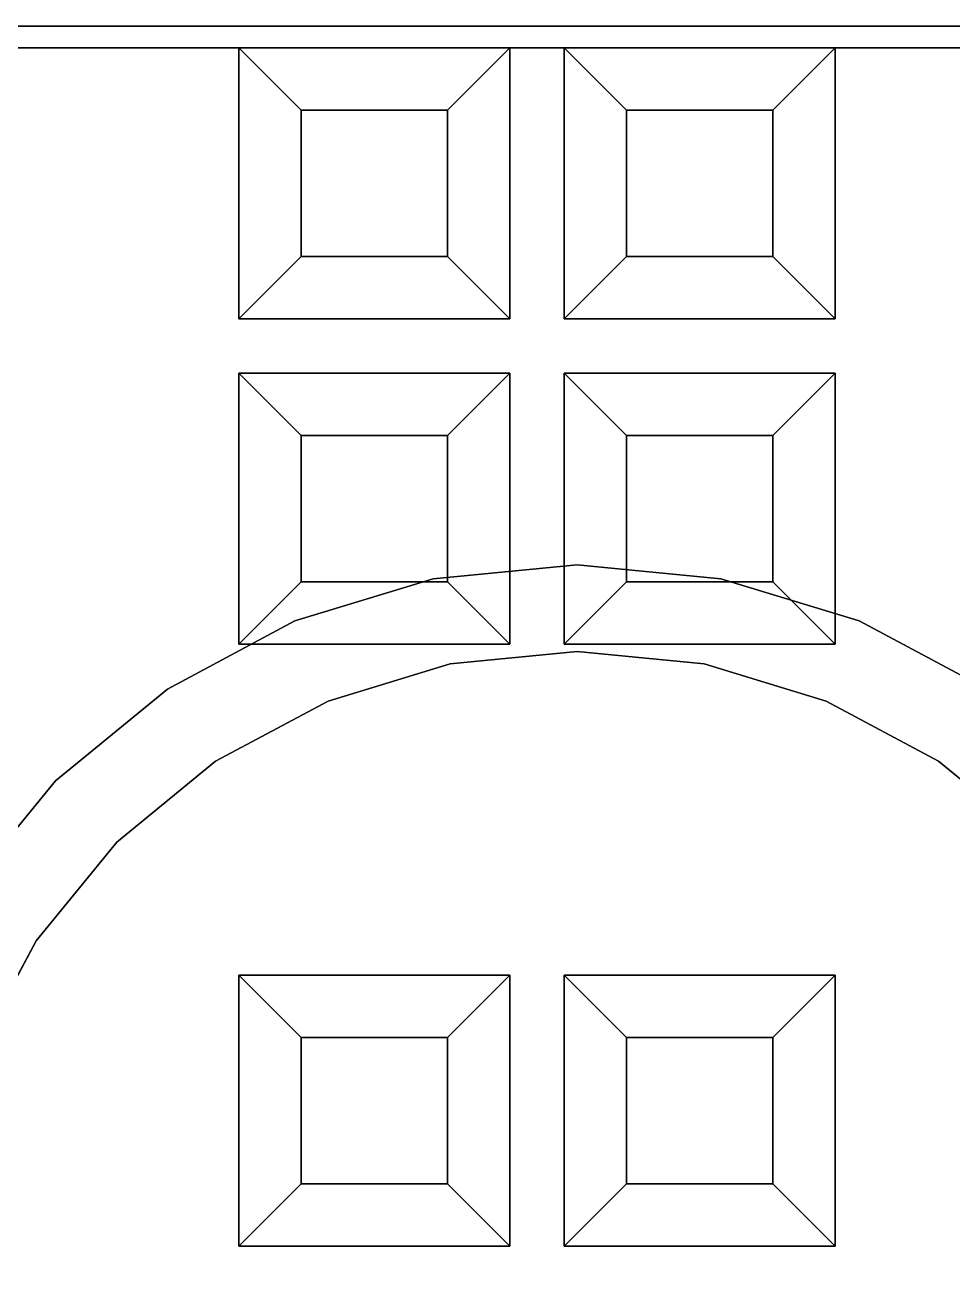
# Model space of a CAD drawing. Header units: millimetres. Extents: x -470 to 15420, y -470 to 3920.
# Drawn here: x 14139 to 14567, y 574 to 1150 of the extents above; entities that cross this region are included whole.
import ezdxf

# ---------------------------------------------------------------- set-up
doc = ezdxf.new("R2010")
doc.units = ezdxf.units.MM
doc.layers.add('MANHOLES', color=4, linetype='Continuous')
doc.layers.add('TANK_MODULE', color=8, linetype='Continuous')

# ---------------------------------------------------------------- blocks, each defined once
blk = doc.blocks.new('HALF_CUBE')
at = {"layer": 'TANK_MODULE'}
for points, invisible_edges in [([(575, 575), (-575, 575), (575, 575, 40)], 6), ([(575, 575, 40), (-575, 575), (-575, 575, 40)], 5), ([(565, 565, 40), (-575, 575, 40), (-565, 565, 40)], 7), ([(-575, 575, 40), (565, 565, 40), (575, 575, 40)], 7), ([(-565, 565), (-575, 575), (565, 565)], 7), ([(565, 565), (-575, 575), (575, 575)], 13), ([(-565, 565), (565, 565), (-565, 565, 40)], 6), ([(-565, 565, 40), (565, 565), (565, 565, 40)], 5), ([(-137.5, 565), (-290, 565), (-137.5, 565, 40)], 6), ([(-137.5, 565, 40), (-290, 565), (-290, 565, 40)], 5), ([(-137.5, 440, 40), (-137.5, 565, 40), (-290, 440, 40)], 14), ([(-290, 440, 40), (-137.5, 565, 40), (-290, 565, 40)], 5), ([(-290, 440), (-290, 565), (-137.5, 440)], 14), ([(-137.5, 440), (-290, 565), (-137.5, 565)], 5), ([(-137.5, 440), (-137.5, 565), (-137.5, 440, 40)], 6), ([(-137.5, 440, 40), (-137.5, 565), (-137.5, 565, 40)], 5), ([(-137.5, 440, 40), (-137.5, 565, 40), (-12.5, 440, 40)], 6), ([(-12.5, 440, 40), (-137.5, 565, 40), (-12.5, 565, 40)], 5), ([(-137.5, 440, 40), (-108.75, 536.25, 390), (-137.5, 565, 40)], 5), ([(-108.75, 536.25, 390), (-41.25, 536.25, 390), (-137.5, 565, 40)], 6), ([(-137.5, 565, 40), (-41.25, 536.25, 390), (-12.5, 565, 40)], 5), ([(-41.25, 536.25, 390), (-41.25, 468.75, 390), (-12.5, 565, 40)], 6), ([(-12.5, 565, 40), (-41.25, 468.75, 390), (-12.5, 440, 40)], 5), ([(12.5, 565), (-12.5, 565), (12.5, 565, 40)], 6), ([(12.5, 565, 40), (-12.5, 565), (-12.5, 565, 40)], 5), ([(-12.5, 565), (-12.5, 440), (-12.5, 565, 40)], 6), ([(-12.5, 565, 40), (-12.5, 440), (-12.5, 440, 40)], 5), ([(12.5, 440, 40), (12.5, 565, 40), (-12.5, 440, 40)], 14), ([(-12.5, 440, 40), (12.5, 565, 40), (-12.5, 565, 40)], 5), ([(-12.5, 440), (-12.5, 565), (12.5, 440)], 14), ([(12.5, 440), (-12.5, 565), (12.5, 565)], 5), ([(12.5, 440), (12.5, 565), (12.5, 440, 40)], 6), ([(12.5, 440, 40), (12.5, 565), (12.5, 565, 40)], 5), ([(12.5, 440, 40), (12.5, 565, 40), (137.5, 440, 40)], 6), ([(137.5, 440, 40), (12.5, 565, 40), (137.5, 565, 40)], 5), ([(12.5, 440, 40), (41.25, 536.25, 390), (12.5, 565, 40)], 5), ([(41.25, 536.25, 390), (108.75, 536.25, 390), (12.5, 565, 40)], 6), ([(12.5, 565, 40), (108.75, 536.25, 390), (137.5, 565, 40)], 5), ([(108.75, 536.25, 390), (108.75, 468.75, 390), (137.5, 565, 40)], 6), ([(137.5, 565, 40), (108.75, 468.75, 390), (137.5, 440, 40)], 5), ([(290, 565), (137.5, 565), (290, 565, 40)], 6), ([(290, 565, 40), (137.5, 565), (137.5, 565, 40)], 5), ([(137.5, 565), (137.5, 440), (137.5, 565, 40)], 6), ([(137.5, 565, 40), (137.5, 440), (137.5, 440, 40)], 5), ([(137.5, 565, 40), (137.5, 440, 40), (290, 565, 40)], 6), ([(290, 565, 40), (137.5, 440, 40), (290, 440, 40)], 7), ([(137.5, 565), (290, 440), (137.5, 440)], 7), ([(137.5, 565), (290, 565), (290, 440)], 12), ([(-108.75, 468.75, 390), (-108.75, 536.25, 390), (-137.5, 440, 40)], 6), ([(-41.25, 468.75, 390), (-41.25, 536.25, 390), (-108.75, 468.75, 390)], 6), ([(-108.75, 468.75, 390), (-41.25, 536.25, 390), (-108.75, 536.25, 390)], 5), ([(41.25, 468.75, 390), (41.25, 536.25, 390), (12.5, 440, 40)], 6), ([(108.75, 468.75, 390), (108.75, 536.25, 390), (41.25, 468.75, 390)], 6), ([(41.25, 468.75, 390), (108.75, 536.25, 390), (41.25, 536.25, 390)], 5), ([(-12.5, 440, 40), (-108.75, 468.75, 390), (-137.5, 440, 40)], 5), ([(-41.25, 468.75, 390), (-108.75, 468.75, 390), (-12.5, 440, 40)], 6), ([(137.5, 440, 40), (41.25, 468.75, 390), (12.5, 440, 40)], 5), ([(108.75, 468.75, 390), (41.25, 468.75, 390), (137.5, 440, 40)], 6), ([(-137.5, 415, 40), (-137.5, 440, 40), (-290, 415, 40)], 15), ([(-290, 415, 40), (-137.5, 440, 40), (-290, 440, 40)], 15), ([(-137.5, 440), (-137.5, 415), (-290, 440)], 15), ([(-290, 440), (-137.5, 415), (-290, 415)], 15), ([(-12.5, 440), (-137.5, 440), (-12.5, 440, 40)], 6), ([(-12.5, 440, 40), (-137.5, 440), (-137.5, 440, 40)], 5), ([(-12.5, 415, 40), (-12.5, 440, 40), (-137.5, 415, 40)], 7), ([(-137.5, 415, 40), (-12.5, 440, 40), (-137.5, 440, 40)], 13), ([(-12.5, 440), (-12.5, 415), (-137.5, 440)], 7), ([(-137.5, 440), (-12.5, 415), (-137.5, 415)], 13), ([(12.5, 415, 40), (12.5, 440, 40), (-12.5, 415, 40)], 15), ([(-12.5, 415, 40), (12.5, 440, 40), (-12.5, 440, 40)], 15), ([(12.5, 440), (12.5, 415), (-12.5, 440)], 15), ([(-12.5, 440), (12.5, 415), (-12.5, 415)], 15), ([(137.5, 440), (12.5, 440), (137.5, 440, 40)], 6), ([(137.5, 440, 40), (12.5, 440), (12.5, 440, 40)], 5), ([(137.5, 415, 40), (137.5, 440, 40), (12.5, 415, 40)], 7), ([(12.5, 415, 40), (137.5, 440, 40), (12.5, 440, 40)], 13), ([(137.5, 440), (137.5, 415), (12.5, 440)], 7), ([(12.5, 440), (137.5, 415), (12.5, 415)], 13), ([(290, 440, 40), (137.5, 440, 40), (137.5, 415, 40)], 15), ([(290, 440, 40), (137.5, 415, 40), (290, 415, 40)], 15), ([(137.5, 440), (290, 440), (290, 415)], 15), ([(137.5, 440), (290, 415), (137.5, 415)], 15), ([(-290, 415, 40), (-290, 290, 40), (-137.5, 415, 40)], 14), ([(-137.5, 415, 40), (-290, 290, 40), (-137.5, 290, 40)], 7), ([(-290, 415), (-137.5, 290), (-290, 290)], 7), ([(-137.5, 415), (-137.5, 290), (-290, 415)], 14), ([(-137.5, 415), (-12.5, 415), (-137.5, 415, 40)], 6), ([(-137.5, 415, 40), (-12.5, 415), (-12.5, 415, 40)], 5), ([(-137.5, 290), (-137.5, 415), (-137.5, 290, 40)], 6), ([(-137.5, 290, 40), (-137.5, 415), (-137.5, 415, 40)], 5), ([(-137.5, 290, 40), (-137.5, 415, 40), (-12.5, 290, 40)], 6), ([(-12.5, 290, 40), (-137.5, 415, 40), (-12.5, 415, 40)], 5), ([(-137.5, 290, 40), (-108.75, 386.25, 390), (-137.5, 415, 40)], 5), ([(-108.75, 386.25, 390), (-41.25, 386.25, 390), (-137.5, 415, 40)], 6), ([(-137.5, 415, 40), (-41.25, 386.25, 390), (-12.5, 415, 40)], 5), ([(-41.25, 386.25, 390), (-41.25, 318.75, 390), (-12.5, 415, 40)], 6), ([(-12.5, 415, 40), (-41.25, 318.75, 390), (-12.5, 290, 40)], 5), ([(-12.5, 415), (-12.5, 290), (-12.5, 415, 40)], 6), ([(-12.5, 415, 40), (-12.5, 290), (-12.5, 290, 40)], 5), ([(12.5, 290, 40), (12.5, 415, 40), (-12.5, 290, 40)], 14), ([(-12.5, 290, 40), (12.5, 415, 40), (-12.5, 415, 40)], 7), ([(12.5, 415), (12.5, 290), (-12.5, 415)], 14), ([(-12.5, 415), (12.5, 290), (-12.5, 290)], 7), ([(12.5, 415), (137.5, 415), (12.5, 415, 40)], 6), ([(12.5, 415, 40), (137.5, 415), (137.5, 415, 40)], 5), ([(12.5, 290), (12.5, 415), (12.5, 290, 40)], 6), ([(12.5, 290, 40), (12.5, 415), (12.5, 415, 40)], 5), ([(12.5, 290, 40), (12.5, 415, 40), (137.5, 290, 40)], 6), ([(137.5, 290, 40), (12.5, 415, 40), (137.5, 415, 40)], 5), ([(12.5, 290, 40), (41.25, 386.25, 390), (12.5, 415, 40)], 5), ([(41.25, 386.25, 390), (108.75, 386.25, 390), (12.5, 415, 40)], 6), ([(12.5, 415, 40), (108.75, 386.25, 390), (137.5, 415, 40)], 5), ([(108.75, 386.25, 390), (108.75, 318.75, 390), (137.5, 415, 40)], 6), ([(137.5, 415, 40), (108.75, 318.75, 390), (137.5, 290, 40)], 5), ([(137.5, 415), (137.5, 290), (137.5, 415, 40)], 6), ([(137.5, 415, 40), (137.5, 290), (137.5, 290, 40)], 5), ([(290, 415, 40), (137.5, 415, 40), (137.5, 290, 40)], 13), ([(290, 415, 40), (137.5, 290, 40), (290, 290, 40)], 7), ([(137.5, 415), (290, 415), (290, 290)], 13), ([(137.5, 415), (290, 290), (137.5, 290)], 7), ([(-108.75, 318.75, 390), (-108.75, 386.25, 390), (-137.5, 290, 40)], 6), ([(-41.25, 318.75, 390), (-41.25, 386.25, 390), (-108.75, 318.75, 390)], 6), ([(-108.75, 318.75, 390), (-41.25, 386.25, 390), (-108.75, 386.25, 390)], 5), ([(41.25, 318.75, 390), (41.25, 386.25, 390), (12.5, 290, 40)], 6), ([(108.75, 318.75, 390), (108.75, 386.25, 390), (41.25, 318.75, 390)], 6), ([(41.25, 318.75, 390), (108.75, 386.25, 390), (41.25, 386.25, 390)], 5), ([(-12.5, 290, 40), (-108.75, 318.75, 390), (-137.5, 290, 40)], 5), ([(-41.25, 318.75, 390), (-108.75, 318.75, 390), (-12.5, 290, 40)], 6), ([(137.5, 290, 40), (41.25, 318.75, 390), (12.5, 290, 40)], 5), ([(108.75, 318.75, 390), (41.25, 318.75, 390), (137.5, 290, 40)], 6), ([(-137.5, 290, 40), (-290, 290, 40), (-290, 137.5, 40)], 15), ([(-137.5, 290, 40), (-290, 137.5, 40), (-137.5, 137.5, 40)], 15), ([(-290, 290), (-137.5, 290), (-137.5, 137.5)], 15), ([(-290, 290), (-137.5, 137.5), (-290, 137.5)], 15), ([(-12.5, 290), (-137.5, 290), (-12.5, 290, 40)], 6), ([(-12.5, 290, 40), (-137.5, 290), (-137.5, 290, 40)], 5), ([(-12.5, 137.5, 40), (-12.5, 290, 40), (-137.5, 137.5, 40)], 7), ([(-137.5, 137.5, 40), (-12.5, 290, 40), (-137.5, 290, 40)], 13), ([(-137.5, 137.5), (-137.5, 290), (-12.5, 137.5)], 7), ([(-12.5, 137.5), (-137.5, 290), (-12.5, 290)], 13), ([(12.5, 137.5, 40), (12.5, 290, 40), (-12.5, 137.5, 40)], 15), ([(-12.5, 137.5, 40), (12.5, 290, 40), (-12.5, 290, 40)], 15), ([(-12.5, 290), (12.5, 290), (12.5, 137.5)], 15), ([(-12.5, 290), (12.5, 137.5), (-12.5, 137.5)], 15), ([(137.5, 290), (12.5, 290), (137.5, 290, 40)], 6), ([(137.5, 290, 40), (12.5, 290), (12.5, 290, 40)], 5), ([(137.5, 137.5, 40), (137.5, 290, 40), (12.5, 137.5, 40)], 7), ([(12.5, 137.5, 40), (137.5, 290, 40), (12.5, 290, 40)], 13), ([(12.5, 137.5), (12.5, 290), (137.5, 137.5)], 7), ([(137.5, 137.5), (12.5, 290), (137.5, 290)], 13), ([(290, 290, 40), (137.5, 290, 40), (137.5, 137.5, 40)], 15), ([(290, 290, 40), (137.5, 137.5, 40), (290, 137.5, 40)], 15), ([(137.5, 290), (290, 290), (290, 137.5)], 15), ([(137.5, 290), (290, 137.5), (137.5, 137.5)], 15), ([(-137.5, 137.5, 40), (-290, 137.5, 40), (-290, 12.5, 40)], 13), ([(-137.5, 137.5, 40), (-290, 12.5, 40), (-137.5, 12.5, 40)], 7), ([(-290, 137.5), (-137.5, 137.5), (-137.5, 12.5)], 13), ([(-290, 137.5), (-137.5, 12.5), (-290, 12.5)], 7), ([(-137.5, 137.5), (-12.5, 137.5), (-137.5, 137.5, 40)], 6), ([(-137.5, 137.5, 40), (-12.5, 137.5), (-12.5, 137.5, 40)], 5), ([(-137.5, 12.5), (-137.5, 137.5), (-137.5, 12.5, 40)], 6), ([(-137.5, 12.5, 40), (-137.5, 137.5), (-137.5, 137.5, 40)], 5), ([(-137.5, 12.5, 40), (-137.5, 137.5, 40), (-12.5, 12.5, 40)], 6), ([(-12.5, 12.5, 40), (-137.5, 137.5, 40), (-12.5, 137.5, 40)], 5), ([(-137.5, 12.5, 40), (-108.75, 108.75, 390), (-137.5, 137.5, 40)], 5), ([(-108.75, 108.75, 390), (-41.25, 108.75, 390), (-137.5, 137.5, 40)], 6), ([(-137.5, 137.5, 40), (-41.25, 108.75, 390), (-12.5, 137.5, 40)], 5), ([(-41.25, 108.75, 390), (-41.25, 41.25, 390), (-12.5, 137.5, 40)], 6), ([(-12.5, 137.5, 40), (-41.25, 41.25, 390), (-12.5, 12.5, 40)], 5), ([(-12.5, 137.5), (-12.5, 12.5), (-12.5, 137.5, 40)], 6), ([(-12.5, 137.5, 40), (-12.5, 12.5), (-12.5, 12.5, 40)], 5), ([(-12.5, 137.5, 40), (-12.5, 12.5, 40), (12.5, 137.5, 40)], 14), ([(12.5, 137.5, 40), (-12.5, 12.5, 40), (12.5, 12.5, 40)], 7), ([(-12.5, 137.5), (12.5, 137.5), (12.5, 12.5)], 13), ([(-12.5, 137.5), (12.5, 12.5), (-12.5, 12.5)], 7), ([(12.5, 12.5), (12.5, 137.5), (12.5, 12.5, 40)], 6), ([(12.5, 12.5, 40), (12.5, 137.5), (12.5, 137.5, 40)], 5), ([(12.5, 137.5), (137.5, 137.5), (12.5, 137.5, 40)], 6), ([(12.5, 137.5, 40), (137.5, 137.5), (137.5, 137.5, 40)], 5), ([(12.5, 12.5, 40), (12.5, 137.5, 40), (137.5, 12.5, 40)], 6), ([(137.5, 12.5, 40), (12.5, 137.5, 40), (137.5, 137.5, 40)], 5), ([(12.5, 12.5, 40), (41.25, 108.75, 390), (12.5, 137.5, 40)], 5), ([(41.25, 108.75, 390), (108.75, 108.75, 390), (12.5, 137.5, 40)], 6), ([(12.5, 137.5, 40), (108.75, 108.75, 390), (137.5, 137.5, 40)], 5), ([(108.75, 108.75, 390), (108.75, 41.25, 390), (137.5, 137.5, 40)], 6), ([(137.5, 137.5, 40), (108.75, 41.25, 390), (137.5, 12.5, 40)], 5), ([(137.5, 137.5), (137.5, 12.5), (137.5, 137.5, 40)], 6), ([(137.5, 137.5, 40), (137.5, 12.5), (137.5, 12.5, 40)], 5), ([(290, 137.5, 40), (137.5, 137.5, 40), (137.5, 12.5, 40)], 13), ([(290, 137.5, 40), (137.5, 12.5, 40), (290, 12.5, 40)], 7), ([(137.5, 137.5), (290, 137.5), (290, 12.5)], 13), ([(137.5, 137.5), (290, 12.5), (137.5, 12.5)], 7), ([(-108.75, 41.25, 390), (-108.75, 108.75, 390), (-137.5, 12.5, 40)], 6), ([(-41.25, 41.25, 390), (-41.25, 108.75, 390), (-108.75, 41.25, 390)], 6), ([(-108.75, 41.25, 390), (-41.25, 108.75, 390), (-108.75, 108.75, 390)], 5), ([(41.25, 41.25, 390), (41.25, 108.75, 390), (12.5, 12.5, 40)], 6), ([(108.75, 41.25, 390), (108.75, 108.75, 390), (41.25, 41.25, 390)], 6), ([(41.25, 41.25, 390), (108.75, 108.75, 390), (41.25, 108.75, 390)], 5), ([(-12.5, 12.5, 40), (-108.75, 41.25, 390), (-137.5, 12.5, 40)], 5), ([(-41.25, 41.25, 390), (-108.75, 41.25, 390), (-12.5, 12.5, 40)], 6), ([(137.5, 12.5, 40), (41.25, 41.25, 390), (12.5, 12.5, 40)], 5), ([(108.75, 41.25, 390), (41.25, 41.25, 390), (137.5, 12.5, 40)], 6), ([(-290, 12.5, 40), (-290, -12.5, 40), (-137.5, 12.5, 40)], 15), ([(-137.5, 12.5, 40), (-290, -12.5, 40), (-137.5, -12.5, 40)], 15), ([(-290, -12.5), (-290, 12.5), (-137.5, -12.5)], 15), ([(-137.5, -12.5), (-290, 12.5), (-137.5, 12.5)], 15), ([(-12.5, 12.5), (-137.5, 12.5), (-12.5, 12.5, 40)], 6), ([(-12.5, 12.5, 40), (-137.5, 12.5), (-137.5, 12.5, 40)], 5), ([(-137.5, 12.5, 40), (-137.5, -12.5, 40), (-12.5, 12.5, 40)], 7), ([(-12.5, 12.5, 40), (-137.5, -12.5, 40), (-12.5, -12.5, 40)], 13), ([(-137.5, -12.5), (-137.5, 12.5), (-12.5, -12.5)], 7), ([(-12.5, -12.5), (-137.5, 12.5), (-12.5, 12.5)], 13), ([(-12.5, 12.5, 40), (-12.5, -12.5, 40), (12.5, 12.5, 40)], 15), ([(12.5, 12.5, 40), (-12.5, -12.5, 40), (12.5, -12.5, 40)], 15), ([(-12.5, -12.5), (-12.5, 12.5), (12.5, -12.5)], 15), ([(12.5, -12.5), (-12.5, 12.5), (12.5, 12.5)], 15), ([(137.5, 12.5), (12.5, 12.5), (137.5, 12.5, 40)], 6), ([(137.5, 12.5, 40), (12.5, 12.5), (12.5, 12.5, 40)], 5), ([(12.5, 12.5, 40), (12.5, -12.5, 40), (137.5, 12.5, 40)], 7), ([(137.5, 12.5, 40), (12.5, -12.5, 40), (137.5, -12.5, 40)], 13), ([(12.5, -12.5), (12.5, 12.5), (137.5, -12.5)], 7), ([(137.5, -12.5), (12.5, 12.5), (137.5, 12.5)], 13), ([(290, 12.5, 40), (137.5, 12.5, 40), (137.5, -12.5, 40)], 15), ([(290, 12.5, 40), (137.5, -12.5, 40), (290, -12.5, 40)], 15), ([(137.5, 12.5), (290, 12.5), (290, -12.5)], 15), ([(137.5, 12.5), (290, -12.5), (137.5, -12.5)], 15), ([(-565, -565, 40), (-575, -575, 40), (565, -565, 40)], 7), ([(565, -565, 40), (-575, -575, 40), (575, -575, 40)], 13), ([(-575, -575), (-565, -565), (565, -565)], 13), ([(-575, -575), (565, -565), (575, -575)], 7), ([(-575, -575), (575, -575), (-575, -575, 40)], 6), ([(-575, -575, 40), (575, -575), (575, -575, 40)], 5)]:
    blk.add_3dface(points, dxfattribs=dict(at, invisible_edges=invisible_edges))
blk = doc.blocks.new('HALF_CUBE_UP')
at = {"layer": 'TANK_MODULE'}
for points, invisible_edges in [([(-575, 575, 390), (575, 575, 390), (-575, 575, 350)], 6), ([(-575, 575, 350), (575, 575, 390), (575, 575, 350)], 5), ([(-565, 565, 350), (-575, 575, 350), (565, 565, 350)], 7), ([(565, 565, 350), (-575, 575, 350), (575, 575, 350)], 13), ([(-575, 575, 390), (-565, 565, 390), (565, 565, 390)], 13), ([(-575, 575, 390), (565, 565, 390), (575, 575, 390)], 7), ([(565, 565, 390), (-565, 565, 390), (565, 565, 350)], 6), ([(565, 565, 350), (-565, 565, 390), (-565, 565, 350)], 5), ([(-290, 565, 390), (-137.5, 565, 390), (-290, 565, 350)], 6), ([(-290, 565, 350), (-137.5, 565, 390), (-137.5, 565, 350)], 5), ([(-290, 440, 350), (-290, 565, 350), (-137.5, 440, 350)], 14), ([(-137.5, 440, 350), (-290, 565, 350), (-137.5, 565, 350)], 5), ([(-137.5, 440, 390), (-137.5, 565, 390), (-290, 440, 390)], 14), ([(-290, 440, 390), (-137.5, 565, 390), (-290, 565, 390)], 5), ([(-137.5, 565, 390), (-137.5, 440, 390), (-137.5, 565, 350)], 6), ([(-137.5, 565, 350), (-137.5, 440, 390), (-137.5, 440, 350)], 5), ([(-137.5, 565, 350), (-137.5, 440, 350), (-12.5, 565, 350)], 6), ([(-12.5, 565, 350), (-137.5, 440, 350), (-12.5, 440, 350)], 5), ([(-12.5, 565, 350), (-108.75, 536.25), (-137.5, 565, 350)], 5), ([(-108.75, 536.25), (-108.75, 468.75), (-137.5, 565, 350)], 6), ([(-137.5, 565, 350), (-108.75, 468.75), (-137.5, 440, 350)], 5), ([(-41.25, 536.25), (-108.75, 536.25), (-12.5, 565, 350)], 6), ([(-12.5, 440, 350), (-41.25, 536.25), (-12.5, 565, 350)], 5), ([(-12.5, 440, 390), (-12.5, 565, 390), (-12.5, 440, 350)], 6), ([(-12.5, 440, 350), (-12.5, 565, 390), (-12.5, 565, 350)], 5), ([(-12.5, 565, 390), (12.5, 565, 390), (-12.5, 565, 350)], 6), ([(-12.5, 565, 350), (12.5, 565, 390), (12.5, 565, 350)], 5), ([(-12.5, 440, 350), (-12.5, 565, 350), (12.5, 440, 350)], 14), ([(12.5, 440, 350), (-12.5, 565, 350), (12.5, 565, 350)], 5), ([(12.5, 440, 390), (12.5, 565, 390), (-12.5, 440, 390)], 14), ([(-12.5, 440, 390), (12.5, 565, 390), (-12.5, 565, 390)], 5), ([(12.5, 565, 390), (12.5, 440, 390), (12.5, 565, 350)], 6), ([(12.5, 565, 350), (12.5, 440, 390), (12.5, 440, 350)], 5), ([(12.5, 565, 350), (12.5, 440, 350), (137.5, 565, 350)], 6), ([(137.5, 565, 350), (12.5, 440, 350), (137.5, 440, 350)], 5), ([(137.5, 565, 350), (41.25, 536.25), (12.5, 565, 350)], 5), ([(41.25, 536.25), (41.25, 468.75), (12.5, 565, 350)], 6), ([(12.5, 565, 350), (41.25, 468.75), (12.5, 440, 350)], 5), ([(108.75, 536.25), (41.25, 536.25), (137.5, 565, 350)], 6), ([(137.5, 440, 350), (108.75, 536.25), (137.5, 565, 350)], 5), ([(137.5, 440, 390), (137.5, 565, 390), (137.5, 440, 350)], 6), ([(137.5, 440, 350), (137.5, 565, 390), (137.5, 565, 350)], 5), ([(137.5, 565, 390), (290, 565, 390), (137.5, 565, 350)], 6), ([(137.5, 565, 350), (290, 565, 390), (290, 565, 350)], 5), ([(290, 440, 350), (137.5, 440, 350), (137.5, 565, 350)], 13), ([(290, 440, 350), (137.5, 565, 350), (290, 565, 350)], 5), ([(137.5, 440, 390), (290, 440, 390), (290, 565, 390)], 13), ([(137.5, 440, 390), (290, 565, 390), (137.5, 565, 390)], 5), ([(-41.25, 536.25), (-41.25, 468.75), (-108.75, 536.25)], 6), ([(-108.75, 536.25), (-41.25, 468.75), (-108.75, 468.75)], 5), ([(-41.25, 468.75), (-41.25, 536.25), (-12.5, 440, 350)], 6), ([(108.75, 536.25), (108.75, 468.75), (41.25, 536.25)], 6), ([(41.25, 536.25), (108.75, 468.75), (41.25, 468.75)], 5), ([(108.75, 468.75), (108.75, 536.25), (137.5, 440, 350)], 6), ([(-108.75, 468.75), (-41.25, 468.75), (-137.5, 440, 350)], 6), ([(-137.5, 440, 350), (-41.25, 468.75), (-12.5, 440, 350)], 5), ([(41.25, 468.75), (108.75, 468.75), (12.5, 440, 350)], 6), ([(12.5, 440, 350), (108.75, 468.75), (137.5, 440, 350)], 5), ([(-290, 415, 350), (-290, 440, 350), (-137.5, 415, 350)], 15), ([(-137.5, 415, 350), (-290, 440, 350), (-137.5, 440, 350)], 15), ([(-137.5, 415, 390), (-137.5, 440, 390), (-290, 415, 390)], 15), ([(-290, 415, 390), (-137.5, 440, 390), (-290, 440, 390)], 15), ([(-137.5, 440, 390), (-12.5, 440, 390), (-137.5, 440, 350)], 6), ([(-137.5, 440, 350), (-12.5, 440, 390), (-12.5, 440, 350)], 5), ([(-137.5, 415, 350), (-137.5, 440, 350), (-12.5, 415, 350)], 7), ([(-12.5, 415, 350), (-137.5, 440, 350), (-12.5, 440, 350)], 13), ([(-12.5, 415, 390), (-12.5, 440, 390), (-137.5, 415, 390)], 7), ([(-137.5, 415, 390), (-12.5, 440, 390), (-137.5, 440, 390)], 13), ([(-12.5, 415, 350), (-12.5, 440, 350), (12.5, 415, 350)], 15), ([(12.5, 415, 350), (-12.5, 440, 350), (12.5, 440, 350)], 15), ([(12.5, 415, 390), (12.5, 440, 390), (-12.5, 415, 390)], 15), ([(-12.5, 415, 390), (12.5, 440, 390), (-12.5, 440, 390)], 15), ([(12.5, 440, 390), (137.5, 440, 390), (12.5, 440, 350)], 6), ([(12.5, 440, 350), (137.5, 440, 390), (137.5, 440, 350)], 5), ([(12.5, 415, 350), (12.5, 440, 350), (137.5, 415, 350)], 7), ([(137.5, 415, 350), (12.5, 440, 350), (137.5, 440, 350)], 13), ([(137.5, 415, 390), (137.5, 440, 390), (12.5, 415, 390)], 7), ([(12.5, 415, 390), (137.5, 440, 390), (12.5, 440, 390)], 13), ([(290, 415, 350), (137.5, 415, 350), (137.5, 440, 350)], 15), ([(290, 415, 350), (137.5, 440, 350), (290, 440, 350)], 15), ([(137.5, 415, 390), (290, 415, 390), (290, 440, 390)], 15), ([(137.5, 415, 390), (290, 440, 390), (137.5, 440, 390)], 15), ([(-137.5, 290, 350), (-290, 290, 350), (-290, 415, 350)], 13), ([(-137.5, 290, 350), (-290, 415, 350), (-137.5, 415, 350)], 7), ([(-290, 290, 390), (-137.5, 290, 390), (-137.5, 415, 390)], 13), ([(-290, 290, 390), (-137.5, 415, 390), (-290, 415, 390)], 7), ([(-12.5, 415, 390), (-137.5, 415, 390), (-12.5, 415, 350)], 6), ([(-12.5, 415, 350), (-137.5, 415, 390), (-137.5, 415, 350)], 5), ([(-137.5, 415, 390), (-137.5, 290, 390), (-137.5, 415, 350)], 6), ([(-137.5, 415, 350), (-137.5, 290, 390), (-137.5, 290, 350)], 5), ([(-137.5, 415, 350), (-137.5, 290, 350), (-12.5, 415, 350)], 6), ([(-12.5, 415, 350), (-137.5, 290, 350), (-12.5, 290, 350)], 5), ([(-12.5, 415, 350), (-108.75, 386.25), (-137.5, 415, 350)], 5), ([(-108.75, 386.25), (-108.75, 318.75), (-137.5, 415, 350)], 6), ([(-137.5, 415, 350), (-108.75, 318.75), (-137.5, 290, 350)], 5), ([(-41.25, 386.25), (-108.75, 386.25), (-12.5, 415, 350)], 6), ([(-12.5, 290, 350), (-41.25, 386.25), (-12.5, 415, 350)], 5), ([(-12.5, 290, 390), (-12.5, 415, 390), (-12.5, 290, 350)], 6), ([(-12.5, 290, 350), (-12.5, 415, 390), (-12.5, 415, 350)], 5), ([(-12.5, 290, 350), (-12.5, 415, 350), (12.5, 290, 350)], 14), ([(12.5, 290, 350), (-12.5, 415, 350), (12.5, 415, 350)], 7), ([(-12.5, 415, 390), (-12.5, 290, 390), (12.5, 415, 390)], 14), ([(12.5, 415, 390), (-12.5, 290, 390), (12.5, 290, 390)], 7), ([(137.5, 415, 390), (12.5, 415, 390), (137.5, 415, 350)], 6), ([(137.5, 415, 350), (12.5, 415, 390), (12.5, 415, 350)], 5), ([(12.5, 415, 390), (12.5, 290, 390), (12.5, 415, 350)], 6), ([(12.5, 415, 350), (12.5, 290, 390), (12.5, 290, 350)], 5), ([(12.5, 415, 350), (12.5, 290, 350), (137.5, 415, 350)], 6), ([(137.5, 415, 350), (12.5, 290, 350), (137.5, 290, 350)], 5), ([(137.5, 415, 350), (41.25, 386.25), (12.5, 415, 350)], 5), ([(41.25, 386.25), (41.25, 318.75), (12.5, 415, 350)], 6), ([(12.5, 415, 350), (41.25, 318.75), (12.5, 290, 350)], 5), ([(108.75, 386.25), (41.25, 386.25), (137.5, 415, 350)], 6), ([(137.5, 290, 350), (108.75, 386.25), (137.5, 415, 350)], 5), ([(137.5, 290, 390), (137.5, 415, 390), (137.5, 290, 350)], 6), ([(137.5, 290, 350), (137.5, 415, 390), (137.5, 415, 350)], 5), ([(290, 290, 350), (137.5, 290, 350), (137.5, 415, 350)], 13), ([(290, 290, 350), (137.5, 415, 350), (290, 415, 350)], 7), ([(137.5, 290, 390), (290, 290, 390), (290, 415, 390)], 13), ([(137.5, 290, 390), (290, 415, 390), (137.5, 415, 390)], 7), ([(-41.25, 386.25), (-41.25, 318.75), (-108.75, 386.25)], 6), ([(-108.75, 386.25), (-41.25, 318.75), (-108.75, 318.75)], 5), ([(-41.25, 318.75), (-41.25, 386.25), (-12.5, 290, 350)], 6), ([(108.75, 386.25), (108.75, 318.75), (41.25, 386.25)], 6), ([(41.25, 386.25), (108.75, 318.75), (41.25, 318.75)], 5), ([(108.75, 318.75), (108.75, 386.25), (137.5, 290, 350)], 6), ([(-108.75, 318.75), (-41.25, 318.75), (-137.5, 290, 350)], 6), ([(-137.5, 290, 350), (-41.25, 318.75), (-12.5, 290, 350)], 5), ([(41.25, 318.75), (108.75, 318.75), (12.5, 290, 350)], 6), ([(12.5, 290, 350), (108.75, 318.75), (137.5, 290, 350)], 5), ([(-137.5, 137.5, 350), (-290, 137.5, 350), (-290, 290, 350)], 15), ([(-137.5, 137.5, 350), (-290, 290, 350), (-137.5, 290, 350)], 15), ([(-290, 137.5, 390), (-137.5, 137.5, 390), (-137.5, 290, 390)], 15), ([(-290, 137.5, 390), (-137.5, 290, 390), (-290, 290, 390)], 15), ([(-137.5, 290, 390), (-12.5, 290, 390), (-137.5, 290, 350)], 6), ([(-137.5, 290, 350), (-12.5, 290, 390), (-12.5, 290, 350)], 5), ([(-137.5, 137.5, 350), (-137.5, 290, 350), (-12.5, 137.5, 350)], 7), ([(-12.5, 137.5, 350), (-137.5, 290, 350), (-12.5, 290, 350)], 13), ([(-12.5, 137.5, 390), (-12.5, 290, 390), (-137.5, 137.5, 390)], 7), ([(-137.5, 137.5, 390), (-12.5, 290, 390), (-137.5, 290, 390)], 13), ([(-12.5, 137.5, 350), (-12.5, 290, 350), (12.5, 137.5, 350)], 15), ([(12.5, 137.5, 350), (-12.5, 290, 350), (12.5, 290, 350)], 15), ([(12.5, 290, 390), (-12.5, 290, 390), (-12.5, 137.5, 390)], 15), ([(12.5, 290, 390), (-12.5, 137.5, 390), (12.5, 137.5, 390)], 15), ([(12.5, 290, 390), (137.5, 290, 390), (12.5, 290, 350)], 6), ([(12.5, 290, 350), (137.5, 290, 390), (137.5, 290, 350)], 5), ([(12.5, 137.5, 350), (12.5, 290, 350), (137.5, 137.5, 350)], 7), ([(137.5, 137.5, 350), (12.5, 290, 350), (137.5, 290, 350)], 13), ([(137.5, 137.5, 390), (137.5, 290, 390), (12.5, 137.5, 390)], 7), ([(12.5, 137.5, 390), (137.5, 290, 390), (12.5, 290, 390)], 13), ([(290, 137.5, 350), (137.5, 137.5, 350), (137.5, 290, 350)], 15), ([(290, 137.5, 350), (137.5, 290, 350), (290, 290, 350)], 15), ([(137.5, 137.5, 390), (290, 137.5, 390), (290, 290, 390)], 15), ([(137.5, 137.5, 390), (290, 290, 390), (137.5, 290, 390)], 15), ([(-290, 12.5, 350), (-290, 137.5, 350), (-137.5, 12.5, 350)], 14), ([(-137.5, 12.5, 350), (-290, 137.5, 350), (-137.5, 137.5, 350)], 7), ([(-290, 12.5, 390), (-137.5, 137.5, 390), (-290, 137.5, 390)], 7), ([(-137.5, 12.5, 390), (-137.5, 137.5, 390), (-290, 12.5, 390)], 14), ([(-12.5, 137.5, 390), (-137.5, 137.5, 390), (-12.5, 137.5, 350)], 6), ([(-12.5, 137.5, 350), (-137.5, 137.5, 390), (-137.5, 137.5, 350)], 5), ([(-137.5, 137.5, 390), (-137.5, 12.5, 390), (-137.5, 137.5, 350)], 6), ([(-137.5, 137.5, 350), (-137.5, 12.5, 390), (-137.5, 12.5, 350)], 5), ([(-137.5, 137.5, 350), (-137.5, 12.5, 350), (-12.5, 137.5, 350)], 6), ([(-12.5, 137.5, 350), (-137.5, 12.5, 350), (-12.5, 12.5, 350)], 5), ([(-12.5, 137.5, 350), (-108.75, 108.75), (-137.5, 137.5, 350)], 5), ([(-108.75, 108.75), (-108.75, 41.25), (-137.5, 137.5, 350)], 6), ([(-137.5, 137.5, 350), (-108.75, 41.25), (-137.5, 12.5, 350)], 5), ([(-41.25, 108.75), (-108.75, 108.75), (-12.5, 137.5, 350)], 6), ([(-12.5, 12.5, 350), (-41.25, 108.75), (-12.5, 137.5, 350)], 5), ([(-12.5, 12.5, 390), (-12.5, 137.5, 390), (-12.5, 12.5, 350)], 6), ([(-12.5, 12.5, 350), (-12.5, 137.5, 390), (-12.5, 137.5, 350)], 5), ([(12.5, 137.5, 350), (12.5, 12.5, 350), (-12.5, 137.5, 350)], 14), ([(-12.5, 137.5, 350), (12.5, 12.5, 350), (-12.5, 12.5, 350)], 7), ([(12.5, 137.5, 390), (-12.5, 137.5, 390), (-12.5, 12.5, 390)], 13), ([(12.5, 137.5, 390), (-12.5, 12.5, 390), (12.5, 12.5, 390)], 7), ([(137.5, 137.5, 390), (12.5, 137.5, 390), (137.5, 137.5, 350)], 6), ([(137.5, 137.5, 350), (12.5, 137.5, 390), (12.5, 137.5, 350)], 5), ([(12.5, 137.5, 390), (12.5, 12.5, 390), (12.5, 137.5, 350)], 6), ([(12.5, 137.5, 350), (12.5, 12.5, 390), (12.5, 12.5, 350)], 5), ([(12.5, 137.5, 350), (12.5, 12.5, 350), (137.5, 137.5, 350)], 6), ([(137.5, 137.5, 350), (12.5, 12.5, 350), (137.5, 12.5, 350)], 5), ([(137.5, 137.5, 350), (41.25, 108.75), (12.5, 137.5, 350)], 5), ([(41.25, 108.75), (41.25, 41.25), (12.5, 137.5, 350)], 6), ([(12.5, 137.5, 350), (41.25, 41.25), (12.5, 12.5, 350)], 5), ([(108.75, 108.75), (41.25, 108.75), (137.5, 137.5, 350)], 6), ([(137.5, 12.5, 350), (108.75, 108.75), (137.5, 137.5, 350)], 5), ([(137.5, 12.5, 390), (137.5, 137.5, 390), (137.5, 12.5, 350)], 6), ([(137.5, 12.5, 350), (137.5, 137.5, 390), (137.5, 137.5, 350)], 5), ([(290, 12.5, 350), (137.5, 12.5, 350), (137.5, 137.5, 350)], 13), ([(290, 12.5, 350), (137.5, 137.5, 350), (290, 137.5, 350)], 7), ([(137.5, 12.5, 390), (290, 12.5, 390), (290, 137.5, 390)], 13), ([(137.5, 12.5, 390), (290, 137.5, 390), (137.5, 137.5, 390)], 7), ([(-41.25, 108.75), (-41.25, 41.25), (-108.75, 108.75)], 6), ([(-108.75, 108.75), (-41.25, 41.25), (-108.75, 41.25)], 5), ([(-41.25, 41.25), (-41.25, 108.75), (-12.5, 12.5, 350)], 6), ([(108.75, 108.75), (108.75, 41.25), (41.25, 108.75)], 6), ([(41.25, 108.75), (108.75, 41.25), (41.25, 41.25)], 5), ([(108.75, 41.25), (108.75, 108.75), (137.5, 12.5, 350)], 6), ([(-108.75, 41.25), (-41.25, 41.25), (-137.5, 12.5, 350)], 6), ([(-137.5, 12.5, 350), (-41.25, 41.25), (-12.5, 12.5, 350)], 5), ([(41.25, 41.25), (108.75, 41.25), (12.5, 12.5, 350)], 6), ([(12.5, 12.5, 350), (108.75, 41.25), (137.5, 12.5, 350)], 5), ([(-290, -12.5, 350), (-290, 12.5, 350), (-137.5, -12.5, 350)], 15), ([(-137.5, -12.5, 350), (-290, 12.5, 350), (-137.5, 12.5, 350)], 15), ([(-290, 12.5, 390), (-290, -12.5, 390), (-137.5, 12.5, 390)], 15), ([(-137.5, 12.5, 390), (-290, -12.5, 390), (-137.5, -12.5, 390)], 15), ([(-137.5, 12.5, 390), (-12.5, 12.5, 390), (-137.5, 12.5, 350)], 6), ([(-137.5, 12.5, 350), (-12.5, 12.5, 390), (-12.5, 12.5, 350)], 5), ([(-137.5, -12.5, 350), (-137.5, 12.5, 350), (-12.5, -12.5, 350)], 7), ([(-12.5, -12.5, 350), (-137.5, 12.5, 350), (-12.5, 12.5, 350)], 13), ([(-137.5, 12.5, 390), (-137.5, -12.5, 390), (-12.5, 12.5, 390)], 7), ([(-12.5, 12.5, 390), (-137.5, -12.5, 390), (-12.5, -12.5, 390)], 13), ([(-12.5, -12.5, 350), (-12.5, 12.5, 350), (12.5, -12.5, 350)], 15), ([(12.5, -12.5, 350), (-12.5, 12.5, 350), (12.5, 12.5, 350)], 15), ([(-12.5, 12.5, 390), (-12.5, -12.5, 390), (12.5, 12.5, 390)], 15), ([(12.5, 12.5, 390), (-12.5, -12.5, 390), (12.5, -12.5, 390)], 15), ([(12.5, 12.5, 390), (137.5, 12.5, 390), (12.5, 12.5, 350)], 6), ([(12.5, 12.5, 350), (137.5, 12.5, 390), (137.5, 12.5, 350)], 5), ([(12.5, -12.5, 350), (12.5, 12.5, 350), (137.5, -12.5, 350)], 7), ([(137.5, -12.5, 350), (12.5, 12.5, 350), (137.5, 12.5, 350)], 13), ([(12.5, 12.5, 390), (12.5, -12.5, 390), (137.5, 12.5, 390)], 7), ([(137.5, 12.5, 390), (12.5, -12.5, 390), (137.5, -12.5, 390)], 13), ([(290, -12.5, 350), (137.5, -12.5, 350), (137.5, 12.5, 350)], 15), ([(290, -12.5, 350), (137.5, 12.5, 350), (290, 12.5, 350)], 15), ([(137.5, -12.5, 390), (290, -12.5, 390), (290, 12.5, 390)], 15), ([(137.5, -12.5, 390), (290, 12.5, 390), (137.5, 12.5, 390)], 15), ([(565, -565, 350), (-575, -575, 350), (-565, -565, 350)], 7), ([(-575, -575, 350), (565, -565, 350), (575, -575, 350)], 7), ([(-565, -565, 390), (-575, -575, 390), (565, -565, 390)], 7), ([(565, -565, 390), (-575, -575, 390), (575, -575, 390)], 13), ([(575, -575, 390), (-575, -575, 390), (575, -575, 350)], 6), ([(575, -575, 350), (-575, -575, 390), (-575, -575, 350)], 5)]:
    blk.add_3dface(points, dxfattribs=dict(at, invisible_edges=invisible_edges))
blk = doc.blocks.new('MANHOLE_circle_600x600_1440')
at = {"layer": 'MANHOLES'}
for points, invisible_edges in [([(0, 340, 1340), (-66.33, 333.47, 1340), (-66.33, 333.47, 1440), (0, 340, 1440)], 10), ([(0, 0, 1340), (0, 340, 1340), (-66.33, 333.47, 1340)], 13), ([(0, 0, 1440), (0, 340, 1440), (-66.33, 333.47, 1440)], 13), ([(66.33, 333.47, 1340), (0, 340, 1340), (0, 340, 1440), (66.33, 333.47, 1440)], 10), ([(0, 0, 1340), (66.33, 333.47, 1340), (0, 340, 1340)], 13), ([(0, 0, 1440), (66.33, 333.47, 1440), (0, 340, 1440)], 13), ([(-66.33, 333.47, 1340), (-130.11, 314.12, 1340), (-130.11, 314.12, 1440), (-66.33, 333.47, 1440)], 10), ([(0, 0, 1340), (-66.33, 333.47, 1340), (-130.11, 314.12, 1340)], 13), ([(0, 0, 1440), (-66.33, 333.47, 1440), (-130.11, 314.12, 1440)], 13), ([(0, 0, 1340), (130.11, 314.12, 1340), (66.33, 333.47, 1340)], 13), ([(0, 0, 1440), (130.11, 314.12, 1440), (66.33, 333.47, 1440)], 13), ([(130.11, 314.12, 1340), (66.33, 333.47, 1340), (66.33, 333.47, 1440), (130.11, 314.12, 1440)], 10), ([(-130.11, 314.12, 1340), (-188.89, 282.7, 1340), (-188.89, 282.7, 1440), (-130.11, 314.12, 1440)], 10), ([(0, 0, 1340), (-130.11, 314.12, 1340), (-188.89, 282.7, 1340)], 13), ([(0, 0, 1440), (-130.11, 314.12, 1440), (-188.89, 282.7, 1440)], 13), ([(0, 0, 1340), (188.89, 282.7, 1340), (130.11, 314.12, 1340)], 13), ([(0, 0, 1440), (188.89, 282.7, 1440), (130.11, 314.12, 1440)], 13), ([(188.89, 282.7, 1340), (130.11, 314.12, 1340), (130.11, 314.12, 1440), (188.89, 282.7, 1440)], 10), ([(0, 300), (-58.53, 294.24), (-58.53, 294.24, 1340), (0, 300, 1340)], 10), ([(0, 0), (0, 300), (-58.53, 294.24)], 13), ([(0, 0, 1340), (0, 300, 1340), (-58.53, 294.24, 1340)], 13), ([(58.53, 294.24), (0, 300), (0, 300, 1340), (58.53, 294.24, 1340)], 10), ([(0, 0), (58.53, 294.24), (0, 300)], 13), ([(0, 0, 1340), (58.53, 294.24, 1340), (0, 300, 1340)], 13), ([(-58.53, 294.24), (-114.81, 277.16), (-114.81, 277.16, 1340), (-58.53, 294.24, 1340)], 10), ([(0, 0), (-58.53, 294.24), (-114.81, 277.16)], 13), ([(0, 0, 1340), (-58.53, 294.24, 1340), (-114.81, 277.16, 1340)], 13), ([(0, 0), (114.81, 277.16), (58.53, 294.24)], 13), ([(0, 0, 1340), (114.81, 277.16, 1340), (58.53, 294.24, 1340)], 13), ([(114.81, 277.16), (58.53, 294.24), (58.53, 294.24, 1340), (114.81, 277.16, 1340)], 10), ([(-188.89, 282.7, 1340), (-240.42, 240.42, 1340), (-240.42, 240.42, 1440), (-188.89, 282.7, 1440)], 10), ([(0, 0, 1340), (-188.89, 282.7, 1340), (-240.42, 240.42, 1340)], 13), ([(0, 0, 1440), (-188.89, 282.7, 1440), (-240.42, 240.42, 1440)], 13), ([(0, 0, 1340), (240.42, 240.42, 1340), (188.89, 282.7, 1340)], 13), ([(0, 0, 1440), (240.42, 240.42, 1440), (188.89, 282.7, 1440)], 13), ([(-114.81, 277.16), (-166.67, 249.44), (-166.67, 249.44, 1340), (-114.81, 277.16, 1340)], 10), ([(0, 0), (-114.81, 277.16), (-166.67, 249.44)], 13), ([(0, 0, 1340), (-114.81, 277.16, 1340), (-166.67, 249.44, 1340)], 13), ([(0, 0), (166.67, 249.44), (114.81, 277.16)], 13), ([(0, 0, 1340), (166.67, 249.44, 1340), (114.81, 277.16, 1340)], 13), ([(166.67, 249.44), (114.81, 277.16), (114.81, 277.16, 1340), (166.67, 249.44, 1340)], 10), ([(-166.67, 249.44), (-212.13, 212.13), (-212.13, 212.13, 1340), (-166.67, 249.44, 1340)], 10), ([(0, 0), (-166.67, 249.44), (-212.13, 212.13)], 13), ([(0, 0, 1340), (-166.67, 249.44, 1340), (-212.13, 212.13, 1340)], 13), ([(0, 0), (212.13, 212.13), (166.67, 249.44)], 13), ([(0, 0, 1340), (212.13, 212.13, 1340), (166.67, 249.44, 1340)], 13), ([(212.13, 212.13), (166.67, 249.44), (166.67, 249.44, 1340), (212.13, 212.13, 1340)], 10), ([(-240.42, 240.42, 1340), (-282.7, 188.89, 1340), (-282.7, 188.89, 1440), (-240.42, 240.42, 1440)], 10), ([(0, 0, 1340), (-240.42, 240.42, 1340), (-282.7, 188.89, 1340)], 13), ([(0, 0, 1440), (-240.42, 240.42, 1440), (-282.7, 188.89, 1440)], 13), ([(0, 0, 1340), (282.7, 188.89, 1340), (240.42, 240.42, 1340)], 13), ([(0, 0, 1440), (282.7, 188.89, 1440), (240.42, 240.42, 1440)], 13), ([(-212.13, 212.13), (-249.44, 166.67), (-249.44, 166.67, 1340), (-212.13, 212.13, 1340)], 10), ([(0, 0), (-212.13, 212.13), (-249.44, 166.67)], 13), ([(0, 0, 1340), (-212.13, 212.13, 1340), (-249.44, 166.67, 1340)], 13), ([(0, 0), (249.44, 166.67), (212.13, 212.13)], 13), ([(0, 0, 1340), (249.44, 166.67, 1340), (212.13, 212.13, 1340)], 13), ([(0, 0, 1340), (-282.7, 188.89, 1340), (-314.12, 130.11, 1340)], 13), ([(0, 0, 1440), (-282.7, 188.89, 1440), (-314.12, 130.11, 1440)], 13), ([(0, 0, 1340), (314.12, 130.11, 1340), (282.7, 188.89, 1340)], 13), ([(0, 0, 1440), (314.12, 130.11, 1440), (282.7, 188.89, 1440)], 13), ([(-249.44, 166.67), (-277.16, 114.81), (-277.16, 114.81, 1340), (-249.44, 166.67, 1340)], 10), ([(0, 0), (-249.44, 166.67), (-277.16, 114.81)], 13), ([(0, 0, 1340), (-249.44, 166.67, 1340), (-277.16, 114.81, 1340)], 13), ([(0, 0), (277.16, 114.81), (249.44, 166.67)], 13), ([(0, 0, 1340), (277.16, 114.81, 1340), (249.44, 166.67, 1340)], 13), ([(0, 0, 1340), (-314.12, 130.11, 1340), (-333.47, 66.33, 1340)], 13), ([(0, 0, 1440), (-314.12, 130.11, 1440), (-333.47, 66.33, 1440)], 13), ([(0, 0, 1340), (333.47, 66.33, 1340), (314.12, 130.11, 1340)], 13), ([(0, 0, 1440), (333.47, 66.33, 1440), (314.12, 130.11, 1440)], 13), ([(0, 0), (-277.16, 114.81), (-294.24, 58.53)], 13), ([(0, 0, 1340), (-277.16, 114.81, 1340), (-294.24, 58.53, 1340)], 13), ([(0, 0), (294.24, 58.53), (277.16, 114.81)], 13), ([(0, 0, 1340), (294.24, 58.53, 1340), (277.16, 114.81, 1340)], 13), ([(0, 0, 1340), (-333.47, 66.33, 1340), (-340, 0, 1340)], 13), ([(0, 0, 1440), (-333.47, 66.33, 1440), (-340, 0, 1440)], 13), ([(0, 0, 1340), (340, 0, 1340), (333.47, 66.33, 1340)], 13), ([(0, 0, 1440), (340, 0, 1440), (333.47, 66.33, 1440)], 13), ([(0, 0), (-294.24, 58.53), (-300, 0)], 13), ([(0, 0, 1340), (-294.24, 58.53, 1340), (-300, 0, 1340)], 13), ([(0, 0), (300, 0), (294.24, 58.53)], 13), ([(0, 0, 1340), (300, 0, 1340), (294.24, 58.53, 1340)], 13)]:
    blk.add_3dface(points, dxfattribs=dict(at, invisible_edges=invisible_edges))

msp = doc.modelspace()

# ---------------------------------------------------------------- block references
at = {"layer": 'MANHOLES'}
msp.add_blockref('MANHOLE_circle_600x600_1440', (14393.46, 561.67, 1560), dxfattribs=at)
at = {"layer": 'TANK_MODULE'}
for name, p in [('HALF_CUBE', (14375, 1725)), ('HALF_CUBE_UP', (14375, 1725, 390)), ('HALF_CUBE', (14375, 1725, 780)), ('HALF_CUBE_UP', (14375, 1725, 1170)), ('HALF_CUBE', (14375, 575)), ('HALF_CUBE_UP', (14375, 575, 390)), ('HALF_CUBE', (14375, 575, 780)), ('HALF_CUBE_UP', (14375, 575, 1170))]:
    msp.add_blockref(name, p, dxfattribs=at)

doc.saveas('drawing.dxf')
